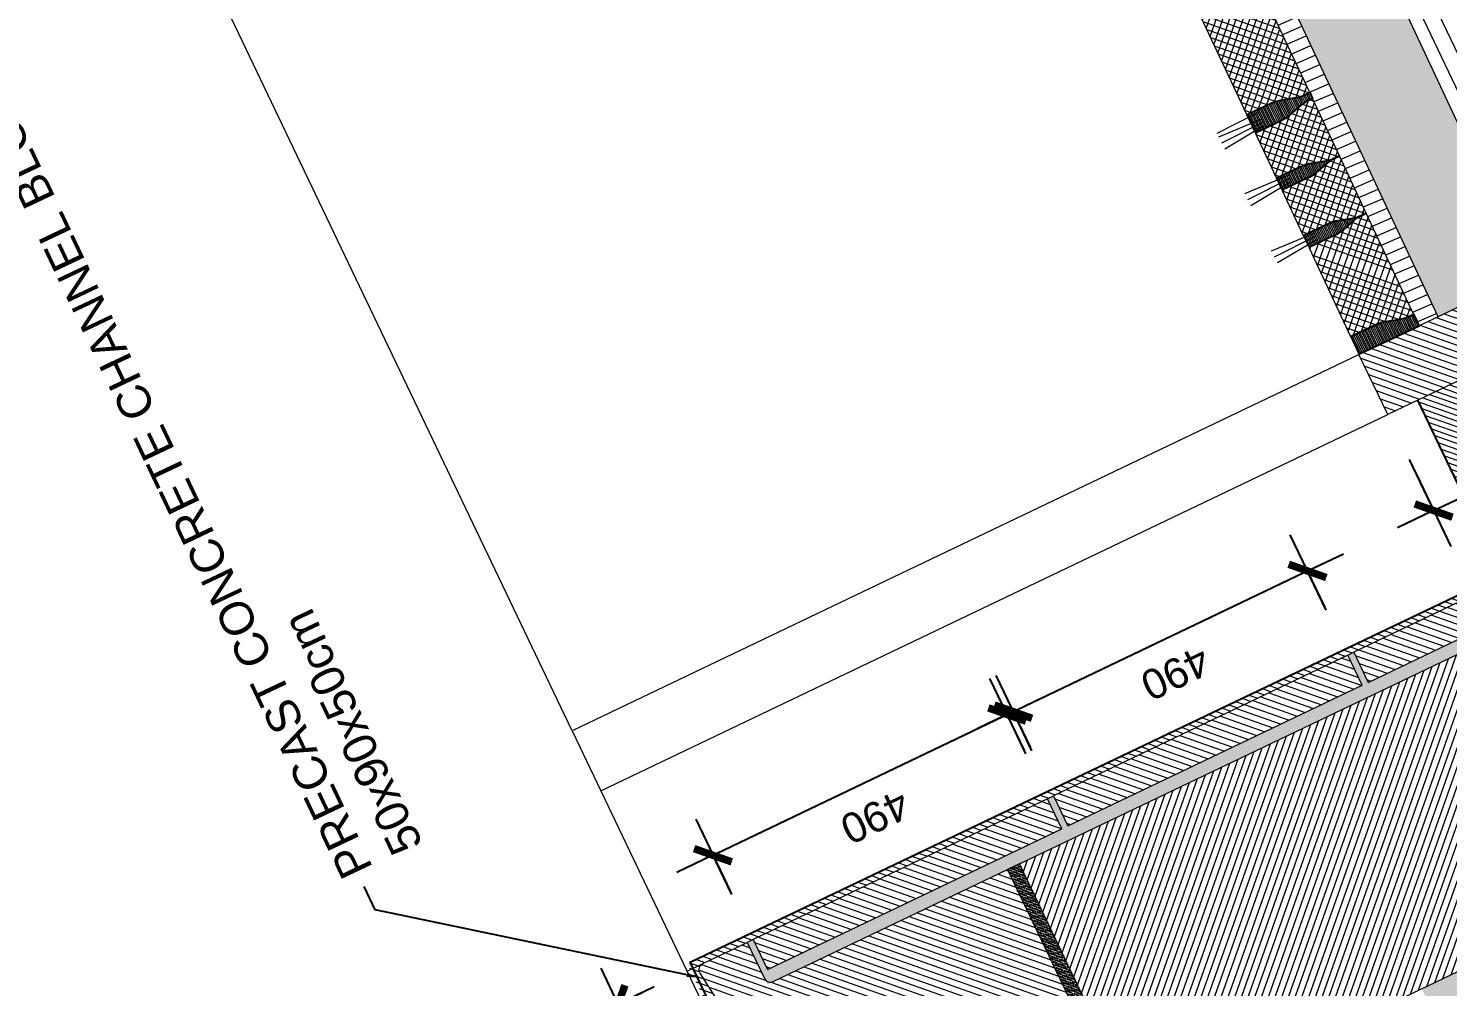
# Model space of a CAD drawing. Header units: metres. Extents: x 678805 to 1359287, y 2747329 to 5497370.
# Drawn here: x 679492.786 to 679494.917, y 2747424.668 to 2747426.107 of the extents above; entities that cross this region are included whole.
import ezdxf
from ezdxf import colors
from ezdxf.entities.mleader import LeaderData, LeaderLine
from ezdxf.math import Vec2, Vec3

# ---------------------------------------------------------------- set-up
doc = ezdxf.new("R2010")
doc.units = ezdxf.units.M
for name, color, linetype, true_color in [('02-L-Waterfeatures 01', 7, 'Continuous', 0x4da6ff), ('XREF_MON_WATERFEATURE$0$01-TX-Dimensions_1-25', 7, 'Continuous', 0x3f5f7f), ('XREF_MON_WATERFEATURE$0$EIT_3 TR sorra', 7, 'Continuous', 0xd8ceb0)]:
    doc.layers.add(name, color=color, linetype=linetype, true_color=true_color)
doc.layers.add('XREF_MON_WATERFEATURE$0$-aux', color=50, linetype='Continuous', plot=False)
for name, color, linetype in [('XREF_MON_WATERFEATURE$0$01-TX', 7, 'Continuous'), ('XREF_MON_WATERFEATURE$0$02-L-Waterfeatures 02', 152, 'Continuous'), ('XREF_MON_WATERFEATURE$0$COTAUX', 7, 'Continuous')]:
    doc.layers.add(name, color=color, linetype=linetype)
for name, color, linetype, lineweight, true_color in [('XREF_MON_WATERFEATURE$0$02-L-projecció', 7, 'Continuous', 5, 0x636363), ('XREF_MON_WATERFEATURE$0$02-L-projecció 2', 7, 'Continuous', 5, 0x636363), ('XREF_MON_WATERFEATURE$0$3- TR terra vegetal', 7, 'Continuous', 0, 0xbea68e), ('XREF_MON_WATERFEATURE$0$3-TR grava', 7, 'Continuous', 5, 0x666666), ('XREF_MON_WATERFEATURE$0$3-TR sorra granitica', 7, 'Continuous', 0, 0xf2dac9)]:
    doc.layers.add(name, color=color, linetype=linetype, lineweight=lineweight, true_color=true_color)
for name, color, linetype, lineweight in [('XREF_MON_WATERFEATURE$0$02-L-seccionat', 6, 'Continuous', 5), ('XREF_MON_WATERFEATURE$0$1-L-GESPA', 64, 'Continuous', 0), ('XREF_MON_WATERFEATURE$0$3-TR Formigó', 252, 'Continuous', 0), ('XREF_MON_WATERFEATURE$0$3-TR terra compactada', 45, 'Continuous', 0), ('XREF_MON_WATERFEATURE$0$3-TR Tot-u', 37, 'Continuous', 0)]:
    doc.layers.add(name, color=color, linetype=linetype, lineweight=lineweight)
doc.styles.add('XREF_MON_WATERFEATURE$0$Standard', font='arial.ttf')
doc.dimstyles.new('XREF_MON_WATERFEATURE$0$E20', dxfattribs={"dimscale": 0.03, "dimtxt": 1.5, "dimasz": 0.2, "dimexe": 0.1, "dimexo": 2.5, "dimgap": 1, "dimtad": 1, "dimdec": 0, "dimlfac": 1000, "dimzin": 0, "dimdsep": 46, "dimtxsty": 'XREF_MON_WATERFEATURE$0$Standard', "dimblk1": 'XREF_MON_WATERFEATURE$0$LINCOT200', "dimblk2": 'XREF_MON_WATERFEATURE$0$LINCOT200', "dimsah": 1, "dimcen": 0.1, "dimdle": 0.1, "dimclrt": 256, "dimadec": 0, "dimazin": 0, "dimtfac": 0.01538461538461539, "dimtdec": 0, "dimtofl": 0, "dimtmove": 0, "dimatfit": 3, "dimldrblk": 'XREF_MON_WATERFEATURE$0$LINCOT200', "dimfxl": 1, "dimtolj": 1, "dimtzin": 0, "dimarcsym": 0})
pattern_1 = [(44.99999999989516, (-45.99746788525954, 30.80656202230603), (-0.006735192090789537, 0.006735192090814185), [])]
pattern_2 = [(45.00024237466998, (-40.34451695904136, 21.25882733426988), (-0.00673522058219375, 0.00673516359928945), []), (135.0002423746699, (-40.34451695904136, 21.25882733426988), (-0.00673516359928945, -0.00673522058219375), [])]
pattern_3 = [(0.07158571544180016, (-44.33475342905149, 22.05169380106963), (-3.123515266994169e-06, 0.002499998048729712), [])]

# ---------------------------------------------------------------- blocks, each defined once
blk = doc.blocks.new('XREF_MON_WATERFEATURE$0$WaterFall Channel')
at = {"layer": 'XREF_MON_WATERFEATURE$0$3-TR Formigó'}
h = blk.add_hatch(dxfattribs=at)
h.set_pattern_fill('ANSI31', color=256, scale=0.002999999999999998, angle=-18.27604261032588, style=0)
h.set_pattern_definition(pattern_1)
h.paths.add_polyline_path([(0.09851920045912266, -5.111424252390862e-05), (-1.862645149230957e-09, -4.21903096139431e-05), (-1.586973667144775e-06, -0.3450375250540674), (0.09851920185610652, -0.3450375245884061)])
h = blk.add_hatch(dxfattribs=at)
h.set_pattern_fill('ANSI31', color=256, scale=0.002999999999999998, angle=-18.27604261032588, style=0)
h.set_pattern_definition(pattern_1)
edge = h.paths.add_edge_path()
edge.add_line((0.2580314185521885, -0.3999952720651739), (0.0985192027874291, -0.3999831625260413))
edge.add_line((0.0985192027874291, -0.3999831625260413), (0.09850334841758013, -0.3750360794365406))
edge.add_line((0.09850334841758013, -0.3750360794365406), (8.132075890898705e-06, -0.3750389693304896))
edge.add_line((8.132075890898705e-06, -0.3750389693304896), (2.610962837934494e-06, -0.4999805477447808))
edge.add_line((2.610962837934494e-06, -0.4999805477447808), (0.4298762682080269, -0.5000129554420709))
edge.add_line((0.4298762682080269, -0.5000129554420709), (0.4298762682080269, -0.1000000004656613))
edge.add_line((0.4298762682080269, -0.1000000004656613), (0.4998762682080269, -0.1000000004656613))
edge.add_line((0.4998762682080269, -0.1000000004656613), (0.4998762686548925, -0.02505663478112696))
edge.add_arc((0.4898366796350784, -0.02645006639107605), 0.01013582751127793, 7.901811386936648, 96.45579607710752)
edge.add_line((0.4886970412917435, -0.01637851120904088), (0.3952812625161918, -0.0274717642880464))
edge.add_line((0.3952812625161918, -0.0274717642880464), (0.2580314185521885, -0.3999952720651739))
at = {"layer": 'XREF_MON_WATERFEATURE$0$02-L-seccionat'}
blk.add_lwpolyline([(4.656612873077393e-10, -4.656612873077393e-10), (0.09851920325309038, -4.656612873077393e-10), (0.09851920325309038, -0.3899839207848978, 0.4141913255382975), (0.1085184440340928, -0.3999839207560771), (0.2510580586641579, -0.399994742634442, 0.3142384861403481), (0.260442213579803, -0.3934518925298635), (0.3931626223038822, -0.0332221772634832, -0.2820400704616889), (0.4013667897201669, -0.02674909950616764), (0.4886970412917435, -0.01637851120904088, -0.4492722296790671), (0.4998762696050107, -0.02630873816087842), (0.4998762682080269, -0.1000000004656613), (0.4398762682080269, -0.1000000004656613, 0.414213562373095), (0.4298762682080269, -0.1100000004656613), (0.4298762682080269, -0.5000129554420709), (-2.265442162752151e-06, -0.4999805482104421), (4.656612873077393e-10, -4.656612873077393e-10)], format="xyb", dxfattribs=at)
blk = doc.blocks.new('XREF_MON_WATERFEATURE$0$Font')
at = {"layer": 'XREF_MON_WATERFEATURE$0$02-L-Waterfeatures 02', "lineweight": 9, "transparency": 33554687}
h = blk.add_hatch(dxfattribs=at)
h.set_pattern_fill('ANSI31', color=256, scale=0.002499999999999999, angle=2.627825166700061e-09)
h.set_pattern_definition([(45.00000000262781, (2.000490662641823, -10.44001726666465), (-0.005612660075925642, 0.005612660075410798), [])])
edge = h.paths.add_edge_path()
edge.add_line((1.800098594278097, -8.495071627665311), (1.800098593346775, -8.890003673674993))
edge.add_line((1.800098594278097, -8.89000367373228), (1.959610812603994, -8.89006526030614))
edge.add_line((1.959610812366009, -8.890065260231495), (2.096860656330012, -8.517541752454367))
edge.add_line((2.096860656049103, -8.517541752196848), (2.19027643477313, -8.506399022962219))
edge.add_arc((2.191415851004422, -8.516470863949507), 0.01013608618583613, 7.903237830834712, 96.45436951496453, ccw=False)
edge.add_line((2.20145566156134, -8.515077147167176), (2.202041885420052, -11.04002049286221))
edge.add_line((2.202041886281222, -11.04002049239352), (2.501285507343709, -11.04002049285918))
edge.add_line((2.501285506412387, -11.04002049285918), (2.501590561960605, -9.85007119787601))
edge.add_line((2.501590562053025, -9.850071197841316), (2.211590562481433, -9.850071197841316))
edge.add_line((2.211590562481433, -9.850071197841316), (2.211455659963105, -8.495071627161929))
edge.add_line((2.211455660872161, -8.49507162743248), (1.80009859520942, -8.495071627898142))
at = {"layer": 'XREF_MON_WATERFEATURE$0$3- TR terra vegetal'}
h = blk.add_hatch(dxfattribs=at)
h.set_pattern_fill('_USER', color=256, scale=0.0025, angle=-18.20445689477927, style=0, pattern_type=0)
h.set_pattern_definition([(0.07158571544180016, (-2.520802805200219, 4.516372934449464), (-3.123515266994169e-06, 0.002499998048729712), [])])
edge = h.paths.add_edge_path()
edge.add_line((2.620980981737375, -9.900212388020009), (2.60094604222104, -9.90005624294281))
edge.add_line((2.60094604222104, -9.90005624294281), (2.601718889549375, -9.800899844616652))
edge.add_line((2.601718890015036, -9.800899844849482), (2.631788855884224, -9.801134182838723))
edge.add_line((2.631788854952902, -9.801134182838723), (2.631468342151493, -9.842261706246063))
edge.add_arc((2.574325489811599, -9.841816383879632), 0.05714458812793462, 343.55447609660746, 359.55349522291834, ccw=False)
edge.add_line((2.629132254514843, -9.857994221616536), (2.623024174012244, -9.87868698919192))
edge.add_arc((2.66946092620492, -9.892394171562046), 0.04841754648069398, 163.5544742130605, 179.5534933392732)
edge.add_line((2.621044849976897, -9.89201685693115), (2.620980981271714, -9.900212388020009))
edge.add_line((2.620980981737375, -9.900212388020009), (2.60094604222104, -9.90005624294281))
h = blk.add_hatch(dxfattribs=at)
h.set_pattern_fill('_USER', color=256, scale=0.0025, angle=-18.20445689477927, style=0, pattern_type=0)
h.set_pattern_definition(pattern_3)
edge = h.paths.add_edge_path()
edge.add_line((2.788467058446258, -9.901517700403929), (2.78853092668578, -9.893322170712054))
edge.add_arc((2.740114841610193, -9.892944855848327), 0.04841755511519298, 359.5534931793435, 375.5525123054557)
edge.add_line((2.786759594455361, -9.879963071085513), (2.780974758788943, -9.859177619684488))
edge.add_arc((2.83602700708434, -9.843855925370008), 0.0571445925419343, 179.5534972539193, 195.5525163801378, ccw=False)
edge.add_line((2.778884150087833, -9.843410605099052), (2.779204663354903, -9.802283084951341))
edge.add_line((2.779204663354903, -9.802283084951341), (2.799274932127446, -9.802439495921135))
edge.add_line((2.799274932593107, -9.802439495921135), (2.79895442025736, -9.843567016068846))
edge.add_arc((2.741811555344611, -9.8431216920726), 0.05714460020380366, 343.5544745027149, 359.5534936290258, ccw=False)
edge.add_line((2.796618331223726, -9.859299534931779), (2.790510250721127, -9.879992301110178))
edge.add_arc((2.83694700198248, -9.893699486739933), 0.0484175469721639, 163.5544702963137, 179.5534894225264)
edge.add_line((2.788530926220119, -9.893322168849409), (2.788467058213428, -9.901517700403929))
h = blk.add_hatch(dxfattribs=at)
h.set_pattern_fill('_USER', color=256, scale=0.0025, angle=-18.20445689477927, style=0, pattern_type=0)
h.set_pattern_definition(pattern_3)
edge = h.paths.add_edge_path()
edge.add_line((2.883427234366536, -9.902261234819889), (2.883491101209074, -9.894065705128014))
edge.add_arc((2.835075012408197, -9.893688389798626), 0.04841755843227955, 359.5534926588691, 375.552511784981)
edge.add_line((2.881719768512994, -9.88070660457015), (2.875934932380915, -9.859921153169125))
edge.add_arc((2.930987174622715, -9.844599462579936), 0.05714458546793728, 179.5534948100347, 195.5525139362531, ccw=False)
edge.add_line((2.873844324611127, -9.844154140446335), (2.874164836946875, -9.80302661890164))
edge.add_line((2.874164836946875, -9.80302661890164), (2.894235106185079, -9.803183028940111))
edge.add_line((2.894235106185079, -9.803183028940111), (2.893914593849331, -9.844310551416129))
edge.add_arc((2.83677173871547, -9.843865227885544), 0.05714459002858331, 343.5544746836989, 359.55349381000985, ccw=False)
edge.add_line((2.89157850574702, -9.860043067485094), (2.885470424778759, -9.880735834129155))
edge.add_arc((2.931907178368419, -9.894443021621555), 0.04841754887281242, 163.5544686287371, 179.55348775495)
edge.add_line((2.88349109981209, -9.894065702334046), (2.883427233900875, -9.902261235751212))
h = blk.add_hatch(dxfattribs=at)
h.set_pattern_fill('_USER', color=256, scale=0.0025, angle=-18.20445689477927, style=0, pattern_type=0)
h.set_pattern_definition(pattern_3)
edge = h.paths.add_edge_path()
edge.add_line((2.988387185614556, -9.903072132961825), (2.978387491777539, -9.902994204079732))
edge.add_line((2.978387491311878, -9.902994203846902), (2.978451358620077, -9.894798673689365))
edge.add_arc((2.930035274010152, -9.894421357195824), 0.0484175548952806, 359.5534912166783, 375.5525103427903)
edge.add_line((2.97668002685532, -9.881439574062824), (2.970895189791918, -9.860654123593122))
edge.add_arc((3.025947436224669, -9.845332432771102), 0.0571445887850234, 179.5534943690461, 195.5525134952646, ccw=False)
edge.add_line((2.96880458202213, -9.844887109939009), (2.969125093892217, -9.803759587928653))
edge.add_line((2.969125094357878, -9.803759587928653), (2.999195060227066, -9.803993926849216))
edge.add_line((2.999195059761405, -9.803993926849216), (2.998874546028674, -9.845121450256556))
edge.add_arc((2.94173169368878, -9.844676131382585), 0.05714458763646535, 343.55447941519253, 359.5534985415034, ccw=False)
edge.add_line((2.996538459323347, -9.86085396585986), (2.990430378820747, -9.881546732969582))
edge.add_arc((3.036867131944746, -9.895253917202353), 0.04841754838134289, 163.5544725454817, 179.5534916716946)
edge.add_line((2.988451054785401, -9.894876601174474), (2.988387185614556, -9.903072132728994))
edge.add_line((2.988387185614556, -9.903072132961825), (2.978387491777539, -9.902994204079732))
at = {"layer": 'XREF_MON_WATERFEATURE$0$3-TR Formigó'}
h = blk.add_hatch(dxfattribs=at)
h.set_pattern_fill('ANSI31', color=256, scale=0.003, style=0)
h.set_pattern_definition([(44.99999999999999, (4.656612873077393e-10, -10.00000006705523), (-0.006735192090801866, 0.006735192090801866), [])])
h.paths.add_polyline_path([(2.201455661095679, -8.60007005580701), (2.151455661281943, -8.60007005603984), (2.151455661747605, -9.09004087280482), (2.201455662027001, -9.090040873270482)])
h = blk.add_hatch(dxfattribs=at)
h.set_pattern_fill('ANSI31', color=256, scale=0.003, angle=90, style=0)
h.set_pattern_definition([(134.9999999999999, (-0.1498825298622251, -9.75), (-0.006735192090801866, -0.006735192090801866), [])])
h.paths.add_polyline_path([(2.851663700770587, -11.39002051204443), (2.13157313130796, -11.39002051204443), (2.131578128784895, -9.010067130904645), (1.701582640875131, -9.0100663586054), (1.701573646627367, -11.39002120960504), (0.3015535650774837, -11.38978939270601), (0.3015535655431449, -11.73978938534856), (2.851663700304925, -11.74002094520256)])
h = blk.add_hatch(dxfattribs=at)
h.set_pattern_fill('ANSI31', color=256, scale=0.003, style=0)
h.set_pattern_definition([(44.99999999999999, (0, -10.49997091339901), (-0.006735192090801866, 0.006735192090801866), [])])
h.paths.add_polyline_path([(2.20145566156134, -9.100040901917964), (2.151455661281943, -9.100040901917964), (2.151455661281943, -9.590011719148606), (2.201455661095679, -9.590011719381437)])
h = blk.add_hatch(dxfattribs=at)
h.set_pattern_fill('ANSI31', color=256, scale=0.003, style=0)
h.set_pattern_definition([(44.99999999999999, (9.313225746154785e-10, -10.99994175950997), (-0.006735192090801866, 0.006735192090801866), [])])
h.paths.add_polyline_path([(2.201455662027001, -9.60001174826175), (2.151455661747605, -9.60001174826175), (2.151455661281943, -10.08998256549239), (2.20145566156134, -10.08998256502673)])
h = blk.add_hatch(dxfattribs=at)
h.set_pattern_fill('ANSI31', color=256, scale=0.003, style=0)
h.set_pattern_definition([(44.99999999999999, (6.17634505033493e-05, -11.1000156882219), (-0.006735192090801866, 0.006735192090801866), [])])
h.paths.add_polyline_path([(2.501725463196635, -9.800056494306773), (2.601725462824106, -9.800056494539604), (2.601725460961461, -10.29005649453029), (2.50172546133399, -10.29005649476312)])
h = blk.add_hatch(dxfattribs=at)
h.set_pattern_fill('ANSI37', color=256, scale=0.002999999999999998, angle=-18.27580023555105, style=0)
h.set_pattern_definition(pattern_2)
edge = h.paths.add_edge_path()
edge.add_line((2.78846708452329, -9.901514133671299), (2.788530952297151, -9.893318603979424))
edge.add_arc((2.740114863030612, -9.892941285856068), 0.04841755976012121, 359.5534894544951, 375.5525085808841)
edge.add_line((2.786759620532393, -9.87995950318873), (2.780974783236161, -9.859174055978656))
edge.add_arc((2.836027031764388, -9.843852364923805), 0.05714459044333953, 179.5534941485198, 195.5525132748022, ccw=False)
edge.add_line((2.778884176164865, -9.84340704139322), (2.779204659629613, -9.802283016499132))
edge.add_line((2.779204659629613, -9.802283016964793), (2.778407478705049, -9.802276803646237))
edge.add_line((2.77840747917071, -9.802276803646237), (2.778414057102054, -9.801432753913105))
edge.add_line((2.778414056636393, -9.801432753913105), (2.632592613808811, -9.800296346656978))
edge.add_line((2.632592613808811, -9.800296346656978), (2.63258603727445, -9.80114039964974))
edge.add_line((2.63258603727445, -9.80114039964974), (2.631788855418563, -9.801134182605892))
edge.add_line((2.631788854952902, -9.801134182838723), (2.631468370556831, -9.842258211458102))
edge.add_arc((2.574325517751276, -9.84181288909167), 0.05714458812803555, 343.5544760966207, 359.5534952229031, ccw=False)
edge.add_line((2.629132283851504, -9.857990726828575), (2.623024203348905, -9.878683495335281))
edge.add_arc((2.669460960198194, -9.892390681896359), 0.04841755193637676, 163.5544711686115, 179.5534902950004)
edge.add_line((2.621044877916574, -9.892013364471495), (2.62098100874573, -9.900208893232048))
edge.add_line((2.62098100874573, -9.900208893232048), (2.788467084988952, -9.90151413390413))
h = blk.add_hatch(dxfattribs=at)
h.set_pattern_fill('ANSI37', color=256, scale=0.002999999999999998, angle=-18.27580023555105, style=0)
h.set_pattern_definition(pattern_2)
edge = h.paths.add_edge_path()
edge.add_line((2.883427258115262, -9.902257736772299), (2.88349112868309, -9.894062206149101))
edge.add_arc((2.835075038019568, -9.893684897338971), 0.04841756096963969, 359.5535002491603, 375.5525193755492)
edge.add_line((2.881719794590026, -9.880703105125576), (2.875934957526624, -9.859917658846825))
edge.add_arc((2.930987203493714, -9.844595968257636), 0.05714458878479625, 179.5534943690141, 195.5525134952965, ccw=False)
edge.add_line((2.873844349756837, -9.844150645192713), (2.874164833687246, -9.803026619832963))
edge.add_line((2.874164834152907, -9.803026619832963), (2.873367653228343, -9.803020406514406))
edge.add_line((2.873367652762681, -9.803020406514406), (2.873374230694026, -9.80217635538429))
edge.add_line((2.873374231159687, -9.80217635538429), (2.800078662578017, -9.801605154760182))
edge.add_line((2.800078662578017, -9.801605154760182), (2.800072084646672, -9.802449205424637))
edge.add_line((2.800072084181011, -9.802449205424637), (2.799274902325124, -9.802442988846451))
edge.add_line((2.799274902790785, -9.802442988846451), (2.798954419791698, -9.843567017931491))
edge.add_arc((2.74181156931445, -9.84312169533223), 0.0571445848182067, 343.5544756038509, 359.55349473013337, ccw=False)
edge.add_line((2.796618331689388, -9.859299532603472), (2.790510250255466, -9.87999230157584))
edge.add_arc((2.836947008501738, -9.893699486274272), 0.04841755334555628, 163.5544734177772, 179.5534925441661)
edge.add_line((2.788530926220119, -9.893322171410546), (2.788467058446258, -9.90151770063676))
edge.add_line((2.788467057980597, -9.901517700403929), (2.883427258115262, -9.902257736772299))
h = blk.add_hatch(dxfattribs=at)
h.set_pattern_fill('ANSI37', color=256, scale=0.002999999999999998, angle=-18.27580023555105, style=0)
h.set_pattern_definition(pattern_2)
edge = h.paths.add_edge_path()
edge.add_line((2.978387515991926, -9.902990705799311), (2.978451386094093, -9.894795175176114))
edge.add_arc((2.930035292170942, -9.894417864270508), 0.04841756406681365, 359.5534977660184, 375.5525168924072)
edge.add_line((2.976680051535368, -9.881436073221266), (2.970895214006305, -9.860650626942515))
edge.add_arc((3.025947463698685, -9.845328939147294), 0.05714459166205821, 179.5534906021638, 195.5525097284462, ccw=False)
edge.add_line((2.968804607633501, -9.84488361235708), (2.96912509156391, -9.803759587928653))
edge.add_line((2.96912509156391, -9.803759587928653), (2.968327910639346, -9.803753373213112))
edge.add_line((2.968327910639346, -9.803753373213112), (2.96833448857069, -9.802909324411303))
edge.add_line((2.96833448857069, -9.802909324876964), (2.89503891998902, -9.802338123321533))
edge.add_line((2.89503891998902, -9.802338123321533), (2.895032341126353, -9.80318217445165))
edge.add_line((2.895032340660691, -9.803182173985988), (2.894235159270465, -9.803175956942141))
edge.add_line((2.894235159270465, -9.803175956942141), (2.893914675805718, -9.844299986492842))
edge.add_arc((2.836771825328469, -9.84385466738604), 0.05714458598165183, 343.55447916882264, 359.55349829510516, ccw=False)
edge.add_line((2.891578589566052, -9.860032501630485), (2.885470506967977, -9.880725270602852))
edge.add_arc((2.931907262653112, -9.894432452740148), 0.04841754966712554, 163.5544757737478, 179.5534949001368)
edge.add_line((2.883491183165461, -9.894055139273405), (2.883427315857261, -9.902250667568296))
edge.add_line((2.883427316322923, -9.902250667568296), (2.978387515991926, -9.902990705799311))
h = blk.add_hatch(dxfattribs=at)
h.set_pattern_fill('ANSI37', color=256, scale=0.002999999999999998, angle=-18.27580023555105, style=0)
h.set_pattern_definition(pattern_2)
edge = h.paths.add_edge_path()
edge.add_line((3.209617234766483, -9.904792712070048), (3.20968110463582, -9.896597180515528))
edge.add_arc((3.16126502212137, -9.896219867747277), 0.0484175536757299, 359.5534954021102, 375.5525145284991)
edge.add_line((3.207909771241248, -9.883238081354648), (3.202124933246523, -9.862452633678913))
edge.add_arc((3.257177183404565, -9.847130944021046), 0.05714459188197025, 179.5534922650938, 195.5525113913762, ccw=False)
edge.add_line((3.20003432687372, -9.846685618627816), (3.20035481126979, -9.805561593733728))
edge.add_line((3.20035481126979, -9.80556159419939), (3.199557629879564, -9.805555381812155))
edge.add_line((3.199557630345225, -9.805555381812155), (3.199564207810909, -9.804711331613362))
edge.add_line((3.199564207345247, -9.804711331613362), (2.999998818617314, -9.803156092297286))
edge.add_line((2.999998818617314, -9.803156092297286), (2.999992239754647, -9.804000143427402))
edge.add_line((2.999992239288986, -9.804000143427402), (2.999195059295744, -9.803993926849216))
edge.add_line((2.999195059761405, -9.803993926849216), (2.998874574899673, -9.845117954537272))
edge.add_arc((2.941731712780893, -9.84467263519764), 0.0571445978117866, 343.5544792342226, 359.553498360505, ccw=False)
edge.add_line((2.996538487728685, -9.860850472934544), (2.990430405829102, -9.881543239578605))
edge.add_arc((3.036867164541036, -9.895250421250239), 0.04841755285408653, 163.5544773345235, 179.5534964609125)
edge.add_line((2.988451082725078, -9.89487310918048), (2.988387214485556, -9.903068638406694))
edge.add_line((2.988387214019895, -9.903068638406694), (3.209617234999314, -9.904792712070048))
at = {"layer": 'XREF_MON_WATERFEATURE$0$3-TR grava'}
h = blk.add_hatch(dxfattribs=at)
h.set_pattern_fill('GRAVEL', color=256, scale=0.002499999999999999, angle=-65.4594079214056)
h.set_pattern_definition([(162.5533795785944, (0.07675311574712396, -0.01521603530272841), (-0.7308664413105133, 0.2247454003224839), [0.008543035999999997, -0.8457620909891246]), (119.5103330785944, (0.06860307231545448, -0.01265468215569854), (0.3742512880765164, -0.6667924889896533), [0.01466011799999999, -1.451351222338099]), (67.05103917859438, (0.06138178613036871, 0.0001035290770232677), (-0.3716630592082972, -0.8677521653213357), [0.01033703799999999, -1.023368069852499]), (201.8142810785943, (0.03665497759357095, 0.01603795075789094), (1.181651354603073, 0.469715154284662), [0.01335011299999999, -1.321660935643449]), (227.3742462585944, (0.02426082640886307, 0.01107705943286419), (0.5612966858302837, 0.6053067655956633), [0.01309084249999999, -1.295995193633599]), (291.8142810785944, (0.01539560640230775, 0.001444899011403322), (-0.469715154284662, 1.181651354603073), [0.01335011299999999, -1.321660935643449]), (332.2348325485944, (0.02035649726167321, -0.01094925310462713), (-0.9205000676641384, 0.4871907998209969), [0.01765484149999998, -1.747827882856174]), (6.795920448594384, (0.03597862459719181, -0.01917373295873404), (1.455422802273856, 0.1758798357438445), [0.01666798799999999, -1.650131415047624]), (55.97015769859441, (0.05252950917929411, -0.01720135472714901), (0.539938702261213, 0.8049723273507521), [0.01339532499999999, -1.3261386424678]), (109.7769503785944, (0.0600258712656796, -0.006100017577409744), (0.2323495932458332, -0.6617765230940461), [0.01529283199999999, -0.7493484237499994]), (156.9380298785944, (0.05485139926895499, 0.008290790021419525), (-0.9518899865877168, 0.4030529784458049), [0.01977694799999999, -1.957919312804424]), (73.35466690859441, (0.06218755058944225, -0.04141202033497393), (0.1619655624356715, 0.5625907985248244), [0.006750113499999993, -0.6682641456085994]), (106.0098264785943, (0.06412110570818186, -0.03494473407045007), (0.2273336257813093, -0.8036782145792248), [0.01284204949999999, -1.271365974925999]), (159.5405920785944, (0.06057923147454858, -0.02260074159130454), (-0.05776387016626403, -0.02637395122873604), [0.008980233499999992, -0.08082232771069993]), (137.7391825885944, (0.06566471932455897, -0.01539239659905434), (0.2473974964595234, -0.2360714483909446), [0.004836032999999997, -0.4787655592223496]), (226.3420015685944, (0.06208562664687634, -0.0121401441283524), (0.1469176592604953, 0.1368857238627072), [0.006839140499999997, -0.3351188247499998]), (325.5043486085944, (0.05736419791355729, -0.01708809426054358), (0.1946495940143111, -0.120543708048443), [0.01110799149999999, -0.3591574538227498]), (96.10564325859436, (0.06651903875172138, -0.02337901899591088), (-0.005015967701359904, -0.1419016915615013), [0.008032178499999994, -0.1927724529206999]), (310.9301324125944, (0.04678873484954238, 0.02136290050111711), (0.4370311227861184, -0.498516847976386), [0.01125219999999999, -1.113970666813474]), (4.886768018594397, (0.05416050087660551, 0.01286174030974507), (-0.7408983767459328, -0.05905798282647828), [0.009439973499999992, -0.9345553919549993]), (227.7391825885943, (0.078071812633425, -0.01810422888956964), (0.236071448391113, 0.2473974964597082), [0.00967200249999999, -0.4739295897223496]), (278.1510517485945, (0.07156730815768242, -0.02526241401210427), (-0.09044790183450202, 0.6567605553424388), [0.0112522, -1.113970666813499]), (273.9845468585944, (0.01097513549029827, 0.005011050729081035), (-0.01634201581114439, 0.3415672532887591), [0.01085087999999998, -0.5316933578276493]), (229.3157326785944, (0.01172913517802954, -0.00581360561773181), (0.5035328153719132, 0.5789328146197837), [0.009091802999999992, -0.9000898345179994]), (1.34200156859438, (0.02057168260216713, -0.04505581874400377), (0.3415672532877387, 0.01634201583260717), [0.009672002499999988, -0.4739295897223495]), (311.8946167185944, (0.03024106100201607, -0.04482929804362357), (-0.5739168466802447, 0.6454345072093444), [0.0106445685, -1.053809399504999]), (3.984546858594381, (0.007648445665836334, -0.01675152266398072), (-0.3415672532888743, -0.01634201580877165), [0.005425439999999993, -0.5371187978276494]), (35.85052455259439, (0.01898924540728331, -0.04158998653292656), (0.204681529436305, 0.1632596750812058), [0.003237864999999996, -0.3205498741131497]), (100.5043486105944, (0.02161369891837239, -0.0396936503238976), (0.02135798351994013, -0.1996655617274969), [0.01309084249999999, -0.2487263647267248]), (120.5495980385944, (0.01922710193321109, -0.02682217885740101), (0.321503382482428, -0.5512647504169874), [0.01213167499999999, -1.201034121583424]), (238.2306596085944, (0.05216545006260276, -0.01946174958720803), (0.08915378909610927, 0.1105117726299222), [0.009158096999999995, -0.2197944089919999]), (287.6978186685944, (0.04734370112419128, -0.02724773343652487), (0.3328294306101221, -1.034733695266432), [0.01598891899999997, -1.582900226625773]), (355.4859879785943, (0.05220427270978689, -0.04247991973534226), (-0.5098428960780156, 0.04643782207191866), [0.006537705999999996, -0.6472348079527495]), (24.54059207859437, (0.05872171837836504, -0.0429944577626884), (0.03138991893752502, 0.08413782139499214), [0.003809999999999997, -0.05968999999999995]), (54.7970292385944, (0.02043254021555185, -0.02487568277865648), (-0.2988512862779227, -0.4156731392452753), [0.008821673999999996, -0.8733485193299996]), (342.5533795785944, (0.02551802806556225, -0.01766733778640628), (0.730866441309711, -0.2247454003250359), [0.01708607199999999, -0.8372190549891244]), (294.5405920785944, (0.04181811213493347, -0.02279004384763539), (0.08413782139499214, -0.03138991893752502), [0.01650999999999999, -0.04698999999999998]), (259.8454385785944, (0.04867534060031176, -0.03780865063890815), (-0.1406075784639759, -0.7622563603398058), [0.01004023899999999, -0.9939829181034995]), (188.5951961785943, (0.04690520465373993, -0.04769160877913237), (-0.257429431892943, -0.04773193475317565), [0.009245726999999995, -0.4530412509692998]), (142.1865674385944, (0.03776330500841141, -0.04907340742647648), (-1.078743774950315, 0.8337740209468909), [0.01505362749999999, -1.490311610573449]), (109.9666708185944, (0.02587074972689152, -0.03984412946738303), (-0.2850974958072774, 0.7773042633900631), [0.01592573649999998, -1.576646161405999])])
h.paths.add_polyline_path([(1.701576348859817, -9.474120387341827), (0.9323646500706673, -9.468210993334651), (1.476374282035977, -11.38998383330181), (1.701573132071644, -11.39002108084969)])
h.paths.add_polyline_path([(1.667609731201082, -11.28740467038006, -1), (1.517609730362892, -11.28740467038006, -1)], flags=16)
at = {"layer": 'XREF_MON_WATERFEATURE$0$3-TR sorra granitica'}
h = blk.add_hatch(dxfattribs=at)
h.set_pattern_fill('LINE', color=256, scale=0.004999999999999999, angle=69.79554310522073, style=0)
h.set_pattern_definition([(88.07158571544174, (23.47172695910558, 239.0306897256523), (-0.01586600920376316, 0.0005342068383152928), [])])
h.paths.add_polyline_path([(2.601889603305608, -9.931432225275785), (6.228181368671358, -9.959666926413774), (6.228414944838732, -9.929667835589498), (2.601850411854684, -9.900063625071198)])
at = {"layer": 'XREF_MON_WATERFEATURE$0$3-TR terra compactada'}
h = blk.add_hatch(dxfattribs=at)
h.set_pattern_fill('LINE', color=256, scale=0.0075, style=0)
h.set_pattern_definition([(1.590277340731758e-14, (-1.592974760103971, -12.35290337726474), (0, 0.0238125), [])])
h.paths.add_polyline_path([(-1.508625563699752, -9.449458322487772), (-1.508420270401984, -12.1077984967269), (6.136786825489253, -12.10779849579558), (6.134235821664333, -10.30894258804619), (5.854505203664303, -10.30698392656632), (5.777416309341788, -10.10637657577172), (2.851663700770587, -10.08339424803853), (2.851663700304925, -11.3900205376558), (2.851663700304925, -11.74002094520256), (0.3014938957057893, -11.74002108070999), (0.3016131347976625, -11.3898526376579), (1.476384826935828, -11.39002108108252), (0.9323646500706673, -9.468210993334651)])
at = {"layer": 'XREF_MON_WATERFEATURE$0$3-TR Tot-u'}
h = blk.add_hatch(dxfattribs=at)
h.set_pattern_fill('EARTH', color=256, scale=0.005, angle=-84.07414778341365)
h.set_pattern_definition([(275.9258522165863, (0.0002259062603116035, -11.10001241927966), (0.0348582512672567, -0.02830242601949161), [0.03175, -0.03175]), (275.9258522165863, (0.01206853380426764, -11.09878320246935), (0.0348582512672567, -0.02830242601949161), [0.03175, -0.03175]), (275.9258522165863, (0.02391116041690111, -11.09755398519337), (0.0348582512672567, -0.02830242601949161), [0.03175, -0.03175]), (5.925852216586342, (0.02826844248920679, -11.1010917883832), (0.02830242601949161, 0.0348582512672567), [0.03174999999999993, -0.03174999999999993]), (5.925852216586342, (0.02949765929952264, -11.11293441522866), (0.02830242601949161, 0.0348582512672567), [0.03174999999999993, -0.03174999999999993]), (5.925852216586342, (0.03072687610983849, -11.12477704230696), (0.02830242601949161, 0.0348582512672567), [0.03174999999999993, -0.03174999999999993])])
h.paths.add_polyline_path([(5.664115688763559, -9.955275054089725), (2.602053748443723, -9.931428957730532), (2.601719925645739, -9.96756389643997), (2.851663700770587, -10.08339424803853), (5.605309887323529, -10.10503653623164)])
at = {"layer": 'XREF_MON_WATERFEATURE$0$EIT_3 TR sorra'}
h = blk.add_hatch(dxfattribs=at)
h.set_pattern_fill('ANSI36', color=256, scale=0.001075000000000009, angle=-1.014200710357327, style=0, double=1)
h.set_pattern_definition([(43.98579928964266, (4.656612873077393e-10, -10.00000006705523), (0.001927275125572216, 0.006603891924043958), [0.00853281250000007, -0.001706562500000014, 0, -0.001706562500000014])])
h.paths.add_polyline_path([(2.131572616752237, -11.04002049239352), (2.201455662027001, -11.04002049285918), (2.201455662027001, -11.03002049215138), (2.151455662213266, -11.03002049261704), (2.151455662213266, -10.59995344048366), (2.201455662027001, -10.59995344048366), (2.201455662492663, -10.58995341160335), (2.151455661747605, -10.58995341137052), (2.151455661281943, -10.09998259460554), (2.20145566156134, -10.09998259413987), (2.20145566156134, -10.08998256502673), (2.151455661281943, -10.08998256549239), (2.151455661747605, -9.60001174826175), (2.201455662027001, -9.60001174826175), (2.20145566156134, -9.590011748252437), (2.151455661281943, -9.590011719148606), (2.151455661281943, -9.100040873046964), (2.20145566156134, -9.100040873046964), (2.201455662027001, -9.090040873270482), (2.151455661747605, -9.09004087280482), (2.151455661281943, -8.60007005603984), (2.201455661095679, -8.60007005580701), (2.201455661095679, -8.590070055797696), (2.131455661263317, -8.590070055797696)])
h = blk.add_hatch(dxfattribs=at)
h.set_pattern_fill('ANSI36', color=256, scale=0.001075000000000009, angle=-1.014200710357327, style=0, double=1)
h.set_pattern_definition([(43.98579928964266, (0, 0), (0.001927275125572216, 0.006603891924043958), [0.00853281250000007, -0.001706562500000014, 0, -0.001706562500000014])])
h.paths.add_polyline_path([(2.131572617217898, -9.010066719260067), (2.131455662194639, -8.990082943812013), (1.701547999400645, -8.990050534252077), (1.701548001728952, -9.010066770482808)])
at = {"layer": 'XREF_MON_WATERFEATURE$0$-aux'}
blk.add_lwpolyline([(1.800098596140742, -8.5000716263894), (2.211455662269145, -8.500071626156569), (2.211455662269145, -9.850071197375655), (2.501725463662297, -9.850071198306978)], dxfattribs=at)
for points in [[(2.620980981737375, -9.900212388020009), (2.60094604222104, -9.90005624294281), (2.601718890015036, -9.800899844849482), (2.631788854952902, -9.801134182838723), (2.631468343082815, -9.842261706013232, -0.0699225111484148), (2.629132254514843, -9.857994221616536), (2.623024174012244, -9.87868698919192, 0.06992251114798485), (2.621044849976897, -9.89201685693115), (2.620980981737375, -9.900212388020009), (2.60094604222104, -9.90005624294281)], [(2.788467057514936, -9.901517700403929), (2.788467058446258, -9.901517700403929), (2.78853092668578, -9.893322170712054, 0.06992251114754273), (2.786759594455361, -9.879963071085513), (2.780974757857621, -9.859177619684488, -0.06992251114800961), (2.778884150087833, -9.843410605099052), (2.779204663354903, -9.802283084951341), (2.799274932593107, -9.802439495921135), (2.798954419791698, -9.843567016068846, -0.0699225111484148), (2.796618331223726, -9.859299534931779), (2.790510250255466, -9.879992301110178, 0.06992251114798485), (2.788530926220119, -9.893322168849409), (2.788467057514936, -9.901517700403929), (2.788467058446258, -9.901517700403929)], [(2.883427233900875, -9.902261235751212), (2.883427234366536, -9.902261234819889), (2.883491100743413, -9.894065705128014, 0.06992251114754273), (2.881719768512994, -9.88070660457015), (2.875934931915253, -9.859921153169125, -0.06992251114800961), (2.873844324611127, -9.844154140446335), (2.874164836946875, -9.80302661890164), (2.894235106185079, -9.803183028940111), (2.893914594314992, -9.844310551416129, -0.0699225111484148), (2.89157850574702, -9.860043067485094), (2.885470424778759, -9.880735834129155, 0.06992251114798485), (2.88349109981209, -9.894065702334046), (2.883427233900875, -9.902261235751212), (2.883427234366536, -9.902261234819889)], [(2.988387185614556, -9.903072132961825), (2.978387491311878, -9.902994203846902), (2.978451359085739, -9.894798673689365, 0.06992251114754273), (2.97668002685532, -9.881439574062824), (2.970895189791918, -9.860654123593122, -0.06992251114800961), (2.96880458202213, -9.844887109939009), (2.969125094357878, -9.803759587928653), (2.999195059761405, -9.803993926849216), (2.998874546028674, -9.845121450256556, -0.0699225111484148), (2.996538459323347, -9.86085396585986), (2.99043037975207, -9.881546732969582, 0.06992251114798485), (2.988451054785401, -9.894876601174474), (2.988387185614556, -9.903072132961825), (2.978387491311878, -9.902994203846902)]]:
    blk.add_lwpolyline(points, format="xyb", dxfattribs=at)
at = {"layer": 'XREF_MON_WATERFEATURE$0$02-L-projecció'}
for points in [[(2.131572617217898, -9.010066719260067), (2.131455662194639, -8.990082943812013)], [(6.228181370999664, -9.959666931070387), (2.601889605633914, -9.931432226207107)]]:
    blk.add_lwpolyline(points, dxfattribs=at)
blk.add_lwpolyline([(-1.508625563699752, -9.449458322487772), (-1.508420270401984, -12.1077984967269), (6.136786825489253, -12.10779849579558), (6.134235821664333, -10.30894258804619), (5.854505203664303, -10.30698392656632), (5.777416309341788, -10.10637657577172), (2.851663700770587, -10.08339424803853), (2.851663700304925, -11.3900205376558), (2.851663700304925, -11.74002094520256), (0.3014938957057893, -11.74002108070999), (0.3016131347976625, -11.3898526376579), (1.476384826935828, -11.39002108108252), (0.9323646500706673, -9.468210993334651)], close=True, dxfattribs=at)
at = {"layer": 'XREF_MON_WATERFEATURE$0$02-L-projecció 2'}
for points in [[(1.800098596140742, -8.490071626380086), (2.20145566156134, -8.490071626147255), (2.20145566156134, -8.515077147167176)], [(2.20145566156134, -8.490071626147255), (2.501276037655771, -8.490097193513066)], [(2.501276075374335, -8.490040553733706), (2.601170928217471, -8.490105711389333)], [(2.501663699746132, -8.490040806122124), (2.501730054616928, -9.800056494306773)], [(2.601511613000184, -9.800056494306773), (2.601511616725475, -8.490105711156502)], [(2.601567843463272, -8.49010597076267), (4.401579393539578, -8.490105972625315)]]:
    blk.add_lwpolyline(points, dxfattribs=at)
at = {"layer": 'XREF_MON_WATERFEATURE$0$02-L-seccionat'}
for points in [[(2.201455661095679, -8.60007005580701), (2.201455661095679, -8.5900700353086)], [(2.131572617217898, -9.010066719260067), (2.131572617217898, -11.39002048643306), (2.851663700304925, -11.3900205376558), (2.851663700304925, -11.74002094520256), (0.3015535655431449, -11.73978938534856), (0.3015535655431449, -11.38978952122852), (1.701573132071644, -11.39002108084969), (1.701577127445489, -9.010066770482808), (2.131572617217898, -9.010066719260067)], [(2.201455662027001, -9.090040902141482), (2.20145566156134, -9.100040901917964)], [(2.20145566156134, -9.590011748252437), (2.201455662027001, -9.60001174826175)]]:
    blk.add_lwpolyline(points, dxfattribs=at)
for points in [[(2.201455661095679, -8.60007005580701), (2.151455661281943, -8.60007005603984), (2.151455661747605, -9.09004087280482), (2.201455662027001, -9.090040873270482)], [(2.20145566156134, -9.100040901917964), (2.151455661281943, -9.100040901917964), (2.151455661281943, -9.590011719148606), (2.201455661095679, -9.590011719381437)], [(2.201455662027001, -9.60001174826175), (2.151455661747605, -9.60001174826175), (2.151455661281943, -10.08998256549239), (2.20145566156134, -10.08998256502673)], [(2.501725463196635, -9.800056494306773), (2.601725462824106, -9.800056494539604), (2.601725460961461, -10.29005649453029), (2.50172546133399, -10.29005649476312)]]:
    blk.add_lwpolyline(points, close=True, dxfattribs=at)
for points in [[(2.78846708452329, -9.901514133671299), (2.788530952762812, -9.893318604212254, 0.06992251114875708), (2.786759620532393, -9.87995950318873), (2.780974783934653, -9.859174055978656, -0.0699225111482901), (2.778884176164865, -9.84340704139322), (2.779204659629613, -9.802283016964793), (2.77840747917071, -9.802276803646237), (2.778414056636393, -9.801432753913105), (2.632592613808811, -9.800296346656978), (2.63258603727445, -9.80114039964974), (2.631788854952902, -9.801134182838723), (2.631468370556831, -9.842258211225271, -0.0699225111482901), (2.629132283851504, -9.857990726828575), (2.623024202883244, -9.878683495335281, 0.06992251114875708), (2.621044877916574, -9.892013364471495), (2.62098100874573, -9.900208893232048)], [(2.883427258115262, -9.902257736772299), (2.883491129148751, -9.89406220591627, 0.06992251114875708), (2.881719794590026, -9.880703105125576), (2.875934956595302, -9.859917658846825, -0.0699225111482901), (2.873844349756837, -9.844150645192713), (2.874164834152907, -9.803026619832963), (2.873367652762681, -9.803020406514406), (2.873374231159687, -9.80217635538429), (2.800078662578017, -9.801605154760182), (2.800072084181011, -9.802449205424637), (2.799274902790785, -9.802442988846451), (2.798954418860376, -9.843567017931491, -0.0699225111482901), (2.796618331689388, -9.859299532603472), (2.790510249789804, -9.87999230157584, 0.06992251114875708), (2.788530926220119, -9.893322171410546), (2.788467057980597, -9.901517700403929)], [(2.978387515991926, -9.902990705799311), (2.978451386094093, -9.894795175176114, 0.06992251114875708), (2.976680051535368, -9.881436073221266), (2.970895214006305, -9.860650627175346, -0.0699225111482901), (2.968804607633501, -9.84488361235708), (2.96912509156391, -9.803759587928653), (2.968327910639346, -9.803753373213112), (2.96833448857069, -9.802909324876964), (2.89503891998902, -9.802338123321533), (2.895032340660691, -9.803182173985988), (2.894235159270465, -9.803175956942141), (2.89391467673704, -9.844299986492842, -0.0699225111482901), (2.891578589566052, -9.860032501630485), (2.885470506735146, -9.880725270602852, 0.06992251114875708), (2.883491183165461, -9.894055139273405), (2.883427316322923, -9.902250667568296)], [(3.209617234766483, -9.904792712070048), (3.209681105334312, -9.896597180515528, 0.06992251114875708), (3.207909771241248, -9.883238081354648), (3.202124934177846, -9.862452633678913, -0.0699225111482901), (3.20003432687372, -9.846685618627816), (3.20035481126979, -9.80556159419939), (3.199557630345225, -9.805555381812155), (3.199564207345247, -9.804711331613362), (2.999998818617314, -9.803156092297286), (2.999992239288986, -9.804000143427402), (2.999195059761405, -9.803993926849216), (2.998874575365335, -9.845117954537272, -0.0699225111482901), (2.996538487728685, -9.860850472934544), (2.990430405363441, -9.881543239578605, 0.06992251114875708), (2.988451082725078, -9.89487310918048), (2.988387214019895, -9.903068638406694)]]:
    blk.add_lwpolyline(points, format="xyb", close=True, dxfattribs=at)
at = {"layer": 'XREF_MON_WATERFEATURE$0$1-L-GESPA'}
for points in [[(2.778865115717053, -9.749276318587363), (2.785350116435438, -9.81907610874623)], [(2.788862855173647, -9.74906377773732), (2.790348987095058, -9.818969836924225)], [(2.798860596958548, -9.748851234093308), (2.795347858220339, -9.818863569758832)], [(2.873825264628977, -9.750023420434445), (2.880310264416039, -9.819823210127652)], [(2.883823003154248, -9.749810879817232), (2.885309134609997, -9.81971693970263)], [(2.893820744939148, -9.74959833594039), (2.890308006666601, -9.819610671605915)], [(2.967368428595364, -9.75166303338483), (2.97385342977941, -9.821462822612375)], [(2.977366169448942, -9.751450491836295), (2.978852300904691, -9.82135655079037)], [(2.98736391030252, -9.75123794702813), (2.98385117109865, -9.821250283624977)], [(2.99336255621165, -9.751110422424972), (2.9948486876674, -9.821016483474523)]]:
    blk.add_lwpolyline(points, dxfattribs=at)
blk.add_blockref('XREF_MON_WATERFEATURE$0$WaterFall Channel', (1.701579393818974, -8.490069988183677))
blk = doc.blocks.new('XREF_MON_WATERFEATURE$0$LINCOT200')
for p, q in [((0, -9.999961704014428), (0, 10.00003829598555)), ((3.694822225952521e-13, 3.829598557558711e-05), (10.00000000000051, 3.829598557558711e-05))]:
    blk.add_line(p, q)
at = {"const_width": 1.875}
blk.add_lwpolyline([(3.535533801624467, -3.535495714255788), (-3.535533950636761, 3.535572157214077)], dxfattribs=at)
at = {"layer": 'XREF_MON_WATERFEATURE$0$COTAUX'}
blk.add_line((0, 0), (-1.249999999999915, 0), dxfattribs=at)
blk = doc.blocks.new('*D729')
at = {"layer": 'DEFPOINTS', "color": 0, "transparency": 16777216}
for p in [(679493.7750615972, 2747424.690752629), (679493.6715729596, 2747424.64126335), (679493.9907287861, 2747424.239763968)]:
    blk.add_point(p, dxfattribs=at)
at = {"layer": 'XREF_MON_WATERFEATURE$0$01-TX-Dimensions_1-25', "color": 0, "lineweight": -2, "transparency": 16777216}
for p, q in [((679493.7074001854, 2747424.65839628), (679493.6688665032, 2747424.639969096)), ((679493.8846516405, 2747424.195687602), (679493.6741614676, 2747424.635850437)), ((679493.9230673743, 2747424.207407619), (679493.884533692, 2747424.188980435))]:
    blk.add_line(p, q, dxfattribs=at)
at = {"layer": 'XREF_MON_WATERFEATURE$0$01-TX-Dimensions_1-25', "color": 0, "lineweight": -2, "transparency": 16777216, "xscale": 0.006, "yscale": 0.006, "zscale": 0.006}
for p, rotation in [((679493.6715729596, 2747424.64126335), 115.5575828866667), ((679493.8872401485, 2747424.190274689), 295.5575828866667)]:
    blk.add_blockref('XREF_MON_WATERFEATURE$0$LINCOT200', p, dxfattribs=dict(at, rotation=rotation))
at = {"layer": 'XREF_MON_WATERFEATURE$0$01-TX-Dimensions_1-25', "transparency": 16777216, "insert": (679493.7316143357, 2747424.392914313), "char_height": 0.045, "attachment_point": 5, "rotation": 115.55758288666671, "style": 'XREF_MON_WATERFEATURE$0$Standard'}
blk.add_mtext('\\A1;500', dxfattribs=at)
blk = doc.blocks.new('*D730')
at = {"layer": 'DEFPOINTS', "color": 0, "transparency": 16777216}
for p in [(679494.2558199124, 2747425.076139897), (679494.3163405898, 2747424.949561661), (679493.8742983959, 2747424.738208636)]:
    blk.add_point(p, dxfattribs=at)
at = {"layer": 'XREF_MON_WATERFEATURE$0$01-TX-Dimensions_1-25', "color": 0, "lineweight": -2, "transparency": 16777216}
for p, q in [((679494.2839887106, 2747425.017225211), (679494.2545258374, 2747425.07884644)), ((679493.8191908026, 2747424.867375023), (679494.2504068288, 2747425.073551747)), ((679493.8419465165, 2747424.805872186), (679493.8124836433, 2747424.867493415))]:
    blk.add_line(p, q, dxfattribs=at)
at = {"layer": 'XREF_MON_WATERFEATURE$0$01-TX-Dimensions_1-25', "color": 0, "lineweight": -2, "transparency": 16777216, "xscale": 0.006, "yscale": 0.006, "zscale": 0.006}
for p, rotation in [((679494.2558199127, 2747425.076139898), 25.55379812444425), ((679493.8137777186, 2747424.864786873), 205.5537981244443)]:
    blk.add_blockref('XREF_MON_WATERFEATURE$0$LINCOT200', p, dxfattribs=dict(at, rotation=rotation))
at = {"layer": 'XREF_MON_WATERFEATURE$0$01-TX-Dimensions_1-25', "transparency": 16777216, "insert": (679494.0576503646, 2747424.922669658), "char_height": 0.045, "attachment_point": 5, "rotation": 205.55379812444426, "style": 'XREF_MON_WATERFEATURE$0$Standard'}
blk.add_mtext('\\A1;490', dxfattribs=at)
blk = doc.blocks.new('*D731')
at = {"layer": 'DEFPOINTS', "color": 0, "transparency": 16777216}
for p in [(679494.706858384, 2747425.291838478), (679494.767390369, 2747425.165258079), (679494.325362138, 2747424.953875855)]:
    blk.add_point(p, dxfattribs=at)
at = {"layer": 'XREF_MON_WATERFEATURE$0$01-TX-Dimensions_1-25', "color": 0, "lineweight": -2, "transparency": 16777216}
for p, q in [((679494.2702430664, 2747425.083044762), (679494.7014454715, 2747425.28924997)), ((679494.7350340205, 2747425.232919491), (679494.7055641307, 2747425.294544934)), ((679494.2930057895, 2747425.021537267), (679494.2635358995, 2747425.083162711))]:
    blk.add_line(p, q, dxfattribs=at)
at = {"layer": 'XREF_MON_WATERFEATURE$0$01-TX-Dimensions_1-25', "color": 0, "lineweight": -2, "transparency": 16777216, "xscale": 0.006, "yscale": 0.006, "zscale": 0.006}
for p, rotation in [((679494.7068583847, 2747425.291838478), 25.55758288666668), ((679494.2648301534, 2747425.080456254), 205.5575828866667)]:
    blk.add_blockref('XREF_MON_WATERFEATURE$0$LINCOT200', p, dxfattribs=dict(at, rotation=rotation))
at = {"layer": 'XREF_MON_WATERFEATURE$0$01-TX-Dimensions_1-25', "transparency": 16777216, "insert": (679494.5086989751, 2747425.138355147), "char_height": 0.045, "attachment_point": 5, "rotation": 205.5575828866667, "style": 'XREF_MON_WATERFEATURE$0$Standard'}
blk.add_mtext('\\A1;490', dxfattribs=at)
blk = doc.blocks.new('*D732')
at = {"layer": 'DEFPOINTS', "color": 0, "transparency": 16777216}
for p in [(679495.2693954827, 2747425.738159035), (679495.3384051899, 2747425.593850596), (679494.8273389426, 2747425.526768365)]:
    blk.add_point(p, dxfattribs=at)
at = {"layer": 'XREF_MON_WATERFEATURE$0$01-TX-Dimensions_1-25', "color": 0, "lineweight": -2, "transparency": 16777216}
for p, q in [((679495.3017518325, 2747425.670497622), (679495.3396994445, 2747425.591144139)), ((679494.9017635449, 2747425.38504429), (679495.3329922776, 2747425.591262088)), ((679494.8596952923, 2747425.459106952), (679494.8976448859, 2747425.379749325))]:
    blk.add_line(p, q, dxfattribs=at)
at = {"layer": 'XREF_MON_WATERFEATURE$0$01-TX-Dimensions_1-25', "color": 0, "lineweight": -2, "transparency": 16777216, "xscale": 0.006, "yscale": 0.006, "zscale": 0.006}
for p, rotation in [((679495.3384051905, 2747425.593850595), 25.55758288666668), ((679494.896350632, 2747425.382455782), 205.5575828866667)]:
    blk.add_blockref('XREF_MON_WATERFEATURE$0$LINCOT200', p, dxfattribs=dict(at, rotation=rotation))
at = {"layer": 'XREF_MON_WATERFEATURE$0$01-TX-Dimensions_1-25', "transparency": 16777216, "insert": (679495.1402326175, 2747425.44036097), "char_height": 0.045, "attachment_point": 5, "rotation": 205.5575828866667, "style": 'XREF_MON_WATERFEATURE$0$Standard'}
blk.add_mtext('\\A1;490', dxfattribs=at)
blk = doc.blocks.new('XREF_MON_WATERFEATURE')
at = {"rotation": 115.5575828960451}
blk.add_blockref('XREF_MON_WATERFEATURE$0$Font', (679487.0654881514, 2747419.041906541), dxfattribs=at)
at = {"layer": 'XREF_MON_WATERFEATURE$0$01-TX-Dimensions_1-25'}
for base, p1, p2, angle, picture, middle in [((679495.3384051899, 2747425.593850596), (679494.827338942, 2747425.526768364), (679495.2693954825, 2747425.738159034), 205.5575828866667, '*D732', (679495.1402326176, 2747425.44036097)), ((679493.6715729596, 2747424.64126335), (679493.9907287861, 2747424.239763969), (679493.7750615972, 2747424.690752629), 115.5575828866667, '*D729', (679493.7316143358, 2747424.392914313))]:
    dim = blk.add_linear_dim(base=base, p1=p1, p2=p2, angle=angle, dimstyle='XREF_MON_WATERFEATURE$0$E20', dxfattribs=at)
    dim.commit()
    dim.dimension.update_dxf_attribs({"geometry": picture, "text_midpoint": middle})
for p1, p2, distance, picture, middle in [((679494.3253621374, 2747424.953875854), (679494.7673903689, 2747425.165258078), 0.14030936833062796, '*D731', (679494.5086989752, 2747425.138355147)), ((679493.8742983958, 2747424.738208636), (679494.3163405899, 2747424.949561661), 0.1403025382199397, '*D730', (679494.0576503647, 2747424.922669657))]:
    dim = blk.add_aligned_dim(p1=p1, p2=p2, distance=distance, dimstyle='XREF_MON_WATERFEATURE$0$E20', dxfattribs=at)
    dim.commit()
    dim.dimension.update_dxf_attribs({"geometry": picture, "text_midpoint": middle})
at = {"layer": 'XREF_MON_WATERFEATURE$0$01-TX'}
ml = blk.add_multileader_mtext('Standard', dxfattribs=at)
ml.set_content('PRECAST CONCRETE CHANNEL BLOCK\\P50x90x50cm', color=256, style='XREF_MON_WATERFEATURE$0$Standard')
ml.set_leader_properties()
ml.build(insert=Vec2(0, 0))
ml.multileader.update_dxf_attribs({"dogleg_length": 0.07692307692307693, "arrow_head_size": 0.01923076923076923})
ctx = ml.context
ctx.base_point, ctx.char_height, ctx.arrow_head_size, ctx.landing_gap_size, ctx.plane_origin, ctx.plane_x_axis, ctx.plane_y_axis = Vec3(679493.2898979625, 2747424.817726952), 0.05, 0.01923076923076923, 0.01923076923076923, Vec3(679494.3287909835, 2747423.534777489), Vec3(-0.4281212612115987, 0.9037212986859335), Vec3(-0.9037212986859335, -0.4281212612115987)
notes = []
notes.append((ctx, [(0, (1, 1, 0), (679493.3063641648, 2747424.782968441), (-0.4281212612115987, 0.9037212986859335), 0.03846153846153853, [(0, [(679493.7935752404, 2747424.681133285)], 0, [])])]))
ctx.mtext.insert, ctx.mtext.text_direction, ctx.mtext.rotation, ctx.mtext.flow_direction = Vec3(679493.2586865452, 2747424.824220656), Vec3(-0.4281212612115987, 0.9037212986859335), 1.564072090888421, 5
for ctx, leaders in notes:
    for number, flags, end, landing, length, lines in leaders:
        leader = LeaderData()
        leader.index, (leader.has_last_leader_line, leader.has_dogleg_vector, leader.attachment_direction) = number, flags
        leader.last_leader_point, leader.dogleg_vector, leader.dogleg_length = Vec3(end), Vec3(landing), length
        for number, points, colour, breaks in lines:
            line = LeaderLine()
            line.index, line.vertices, line.color, line.breaks = number, Vec3.list(points), colors.encode_raw_color(colour), breaks
            leader.lines.append(line)
        ctx.leaders.append(leader)

msp = doc.modelspace()

# ---------------------------------------------------------------- block references
at = {"layer": '02-L-Waterfeatures 01', "color": 18, "true_color": 0x000000}
msp.add_blockref('XREF_MON_WATERFEATURE', (0, 0), dxfattribs=at)

doc.saveas('drawing.dxf')
